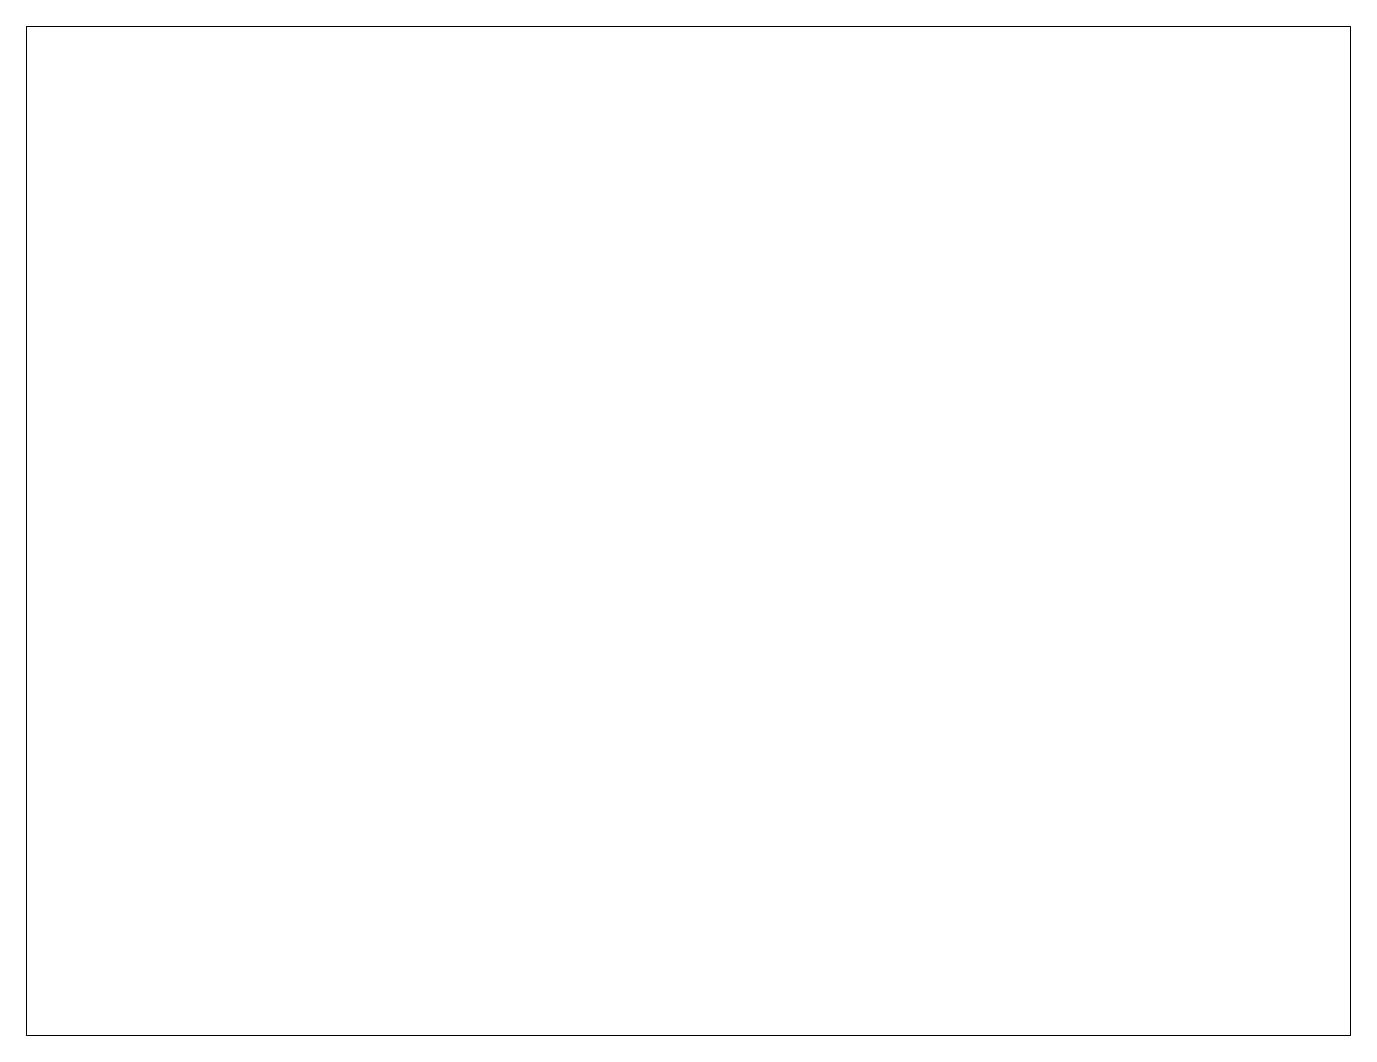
# Paper-space layout '배치1' of a CAD drawing. Extents: x 1.05 to 9.45, y 0.8 to 7.2.
# The model-space entities are those that its viewports show. They can reach past a viewport. Long polylines and large blocks are cut down to what shows.
import ezdxf

# ---------------------------------------------------------------- set-up
doc = ezdxf.new("R2010")
doc.units = 0
doc.header["$LTSCALE"] = 500
doc.header["$MEASUREMENT"] = 0
doc.layers.get('0').update_dxf_attribs({"linetype": 'CONTINUOUS'})
doc.layers.add('2', color=2, linetype='CONTINUOUS')

msp = doc.modelspace()

# ---------------------------------------------------------------- hatches: boundary and pattern name
at = {"lineweight": 5}
h = msp.add_hatch(color=2, dxfattribs=at)
h.paths.add_polyline_path([(173888, 188937), (173888, 188832)])
edge = h.paths.add_edge_path()
edge.add_line((173986, 188857), (174033, 188857))
edge.add_line((173997, 188907), (173997, 188857))
edge.add_line((173950, 188907), (173997, 188907))

psp = doc.layouts.new('배치1')

# ---------------------------------------------------------------- viewports
at = {"layer": '2', "color": 7}
psp.add_viewport(center=(5.25, 4), size=(8.4, 6.4), view_center_point=(2309167.4246, 1391951.3224), view_height=3403549.220194, dxfattribs=at)

doc.saveas('drawing.dxf')
